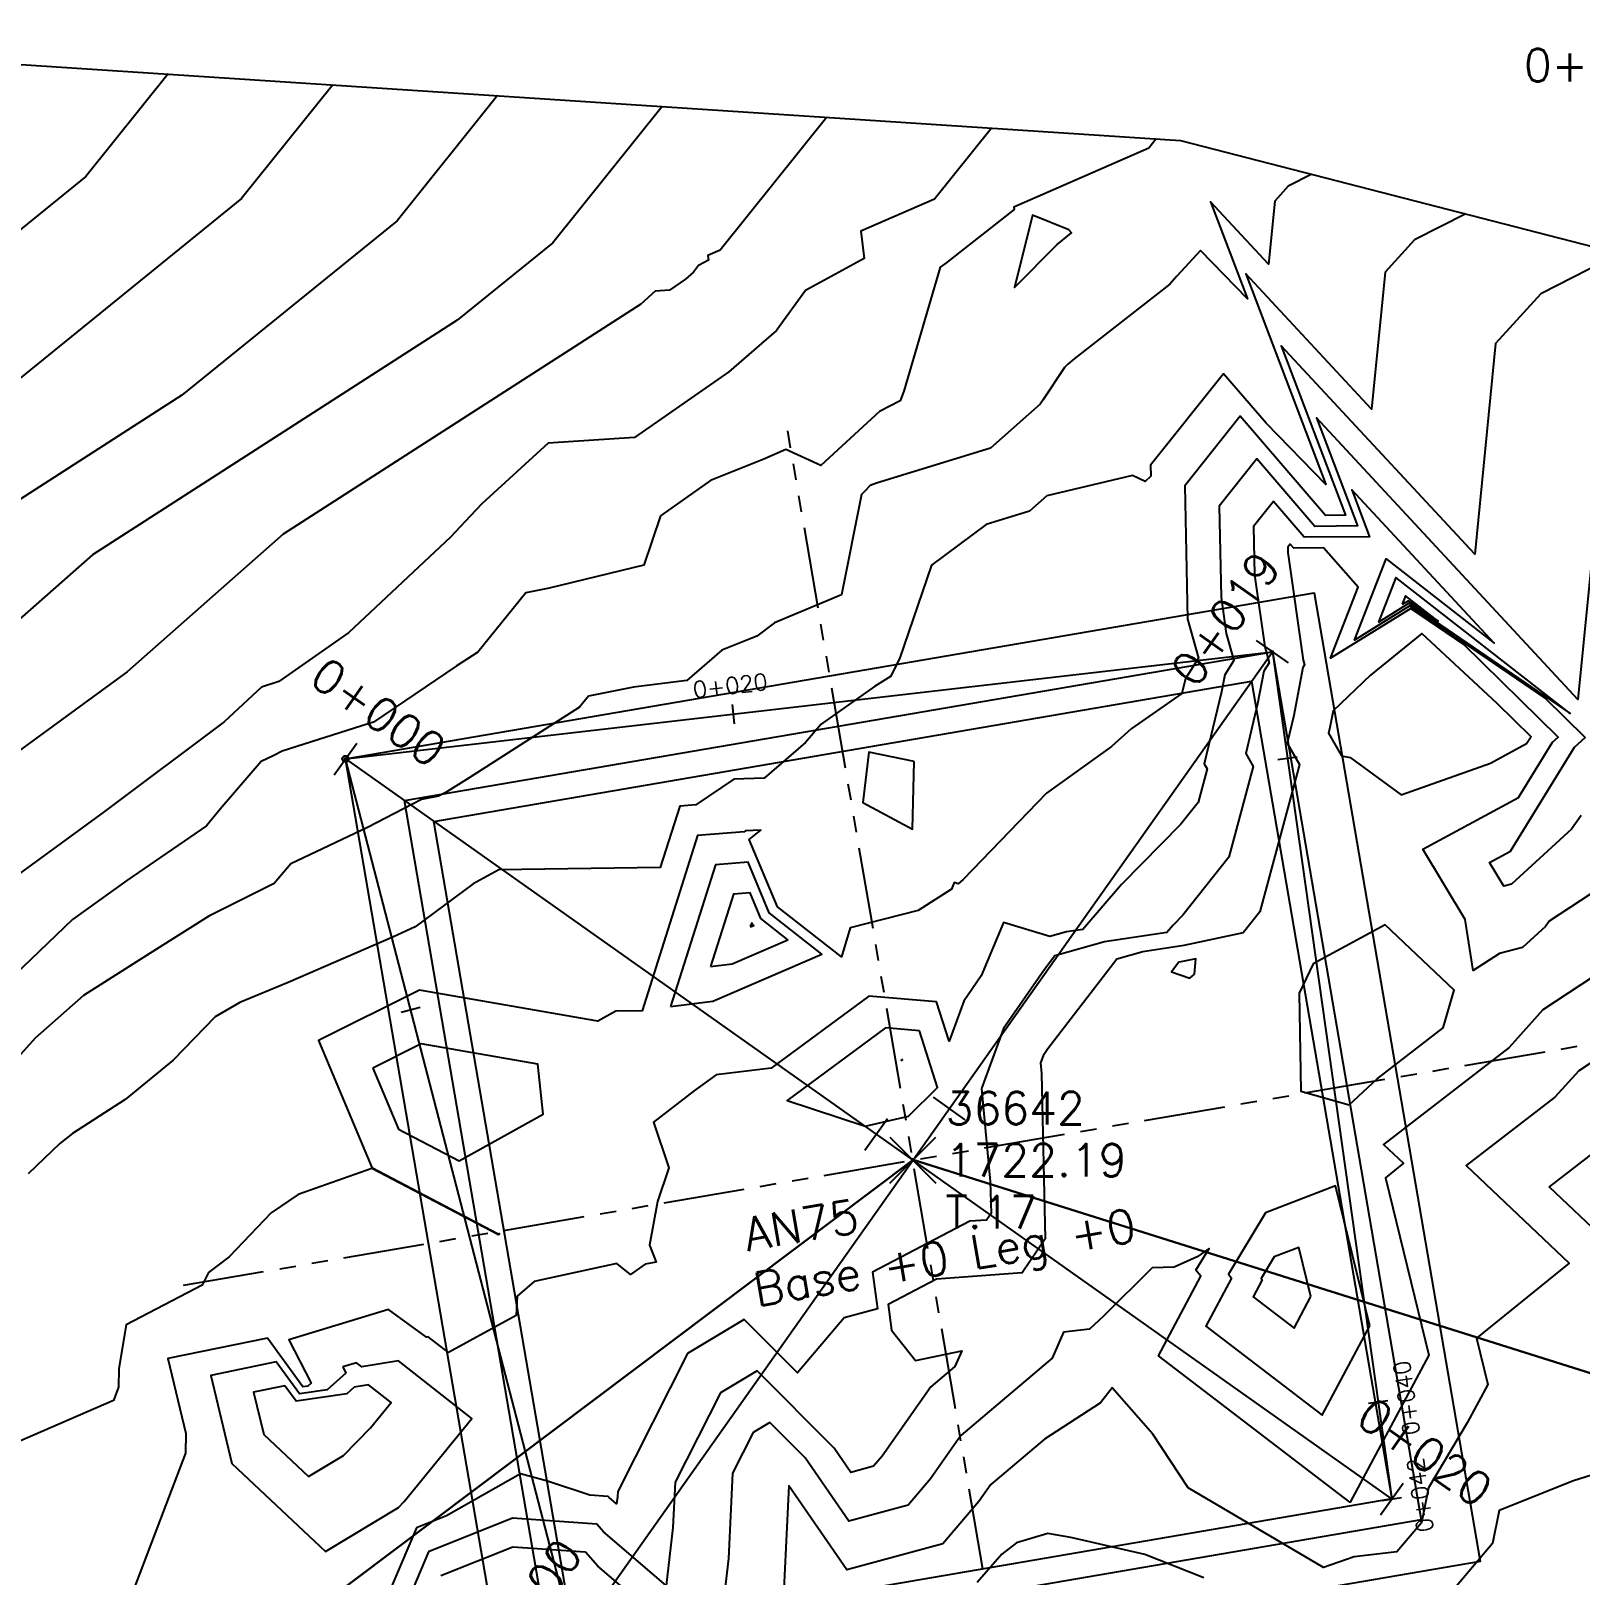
# Model space of a CAD drawing. Header units: metres. Extents: x 419533 to 423558, y 4805342 to 4807578.
# Drawn here: x 423117.02 to 423140.85, y 4807493.73 to 4807517.48 of the extents above; entities that cross this region are included whole.
import ezdxf

# ---------------------------------------------------------------- set-up
doc = ezdxf.new("R2010")
doc.units = ezdxf.units.M
doc.linetypes.add('PHANTOM', pattern=[2.5, 1.25, -0.25, 0.25, -0.25, 0.25, -0.25])
for name, color, linetype in [('_pieds', 253, 'Continuous'), ('C-ROAD-CNTR-N', 92, 'Continuous'), ('C-ROAD-PROF-TEXT', 11, 'Continuous'), ('C-ROAD-STAN', 11, 'Continuous'), ('C-ROAD-STAN-MAJR', 11, 'Continuous'), ('C-ROAD-STAN-MINR', 11, 'Continuous'), ('C-TINN-BNDY', 110, 'Continuous'), ('C-TOPO-MAJR', 9, 'Continuous'), ('C-TOPO-MINR', 8, 'Continuous'), ('LS', 7, 'Continuous'), ('V-NODE', 1, 'Continuous'), ('V-NODE-TEXT', 11, 'Continuous')]:
    doc.layers.add(name, color=color, linetype=linetype)
doc.styles.get("Standard").update_dxf_attribs({"font": 'simplex.shx'})
doc.dimstyles.new('TFO75', dxfattribs={"dimscale": 3, "dimtxt": 0.18, "dimasz": 0.18, "dimexe": 0.18, "dimexo": 0.0625, "dimgap": 0.09, "dimtad": 1, "dimdec": 1, "dimzin": 0, "dimdsep": 46, "dimtxsty": 'Standard', "dimcen": 0.09, "dimse1": 1, "dimse2": 1, "dimclrd": 3, "dimclre": 3, "dimclrt": 1, "dimadec": 4, "dimazin": 0, "dimtfac": 1, "dimtdec": 1, "dimtmove": 0, "dimatfit": 3, "dimfxl": 1, "dimtolj": 1, "dimtzin": 0, "dimarcsym": 0})

# ---------------------------------------------------------------- blocks, each defined once
blk = doc.blocks.new('AeccTickTriangle')
at = {"color": 0, "linetype": 'ByBlock', "lineweight": -2}
blk.add_lwpolyline([(0, 0.67), (-0.58, -0.33), (0.58, -0.33)], close=True, dxfattribs=at)
at = {"color": 0, "linetype": 'ByBlock', "lineweight": -2, "const_width": 0.0625}
blk.add_lwpolyline([(-0.03, 0, 1), (0.03, 0, 1)], format="xyb", close=True, dxfattribs=at)
blk = doc.blocks.new('AeccTickLine')
blk.add_line((0, -0.5), (0, 0.5))
blk = doc.blocks.new('*D7')
at = {"layer": 'Defpoints', "color": 0, "transparency": 16777216}
for p in [(423130.593, 4807500.114, 1718.013), (423438.973, 4807403.009, 1718.01), (423441.602, 4807400.431), (423449.834, 4807399.592, 1718.013), (423460.687, 4807396.171, 1718.01)]:
    blk.add_point(p, dxfattribs=at)
blk = doc.blocks.new('AN75 +0 +0')
at = {"linetype": 'PHANTOM', "flags": 128}
for points in [[(0, -11.382), (0, 11.382)], [(-11.382, 0), (11.382, 0)]]:
    blk.add_lwpolyline(points, dxfattribs=at)
at = {"flags": 128}
blk.add_lwpolyline([(-6.382, -6.382), (-6.382, 6.382), (6.382, 6.382), (6.382, -6.382)], close=True, dxfattribs=at)
at = {"layer": 'LS', "insert": (-2.743, -0.436), "char_height": 0.51577, "width": 9.13592, "attachment_point": 1}
blk.add_mtext('AN75\\PBase +0 Leg +0', dxfattribs=at)
blk = doc.blocks.new('*U73')
at = {"color": 0, "linetype": 'ByBlock', "lineweight": -2, "transparency": 16777216}
for p, q in [((-0.707, -0.707), (0.707, 0.707)), ((-0.707, 0.707), (0.707, -0.707))]:
    blk.add_line(p, q, dxfattribs=at)
blk = doc.blocks.new('*U98', base_point=(423130.59, 4807500.11, 1722.19))
at = {"layer": 'V-NODE-TEXT', "linetype": 'ByBlock', "char_height": 0.5}
for s, insert, attachment_point in [('36642', (423131.094, 4807500.66, 1722.19), 7), ('1722.19', (423131.094, 4807500.11, 1722.19), 4), ('T.17', (423131.094, 4807499.56, 1722.19), 1)]:
    blk.add_mtext(s, dxfattribs=dict(at, insert=insert, attachment_point=attachment_point))
blk = doc.blocks.new('*U99', base_point=(423130.59, 4807500.11, 1722.19))
at = {"layer": 'V-NODE-TEXT', "lineweight": -2}
blk.add_blockref('*U98', (423130.59, 4807500.11, 1722.19), dxfattribs=at)
blk = doc.blocks.new('*U100', base_point=(423130.59, 4807500.11, 1722.19))
at = {"layer": 'V-NODE', "lineweight": -2, "xscale": 0.5, "yscale": 0.5, "zscale": 0.5}
blk.add_blockref('*U73', (423130.59, 4807500.11, 1722.19), dxfattribs=at)
at = {"layer": 'V-NODE-TEXT', "lineweight": -2}
blk.add_blockref('*U99', (423130.59, 4807500.11, 1722.19), dxfattribs=at)
blk = doc.blocks.new('leg_extensions_profiles_1')
at = {"layer": 'C-ROAD-CNTR-N', "color": 92, "linetype": 'Continuous', "lineweight": -3, "flags": 128}
blk.add_lwpolyline([(423125.378, 4807492.741), (423121.862, 4807506.282), (423136.122, 4807507.932), (423137.959, 4807494.898)], dxfattribs=at)
at = {"layer": 'C-TINN-BNDY', "color": 110, "linetype": 'Continuous', "lineweight": -3, "flags": 128}
blk.add_lwpolyline([(422981.22, 4807401.845), (423054.785, 4807456.966), (423060.835, 4807471.662), (423096.056, 4807518.336), (423134.71, 4807515.797), (423220.106, 4807493.809), (423287.479, 4807472.539)], dxfattribs=at)
at = {"layer": 'C-TOPO-MAJR', "color": 9, "linetype": 'Continuous', "lineweight": -3, "flags": 128}
for points, elevation in [([(423126.735, 4807516.321), (423125.051, 4807514.223), (423123.583, 4807513.033), (423117.969, 4807509.425), (423116.019, 4807507.703), (423112.859, 4807505.397), (423111.167, 4807504.076), (423109.807, 4807503.573), (423109.423, 4807503.288), (423097.195, 4807488.476), (423096.211, 4807487.242), (423093.982, 4807484.456), (423089.352, 4807469.122), (423090.482, 4807467.016)], 1715), ([(423139.098, 4807514.667), (423138.308, 4807514.266), (423137.857, 4807513.769), (423137.648, 4807511.663), (423135.715, 4807513.746), (423136.944, 4807510.507), (423136.024, 4807511.45), (423135.37, 4807512.209), (423134.249, 4807510.8), (423134.253, 4807510.632), (423134.164, 4807510.552), (423133.97, 4807510.644), (423132.652, 4807510.33), (423132.385, 4807510.092), (423131.719, 4807509.888), (423130.877, 4807509.262), (423130.386, 4807507.824), (423130.248, 4807507.553), (423130.001, 4807507.398), (423129.179, 4807506.82), (423128.941, 4807506.534), (423128.305, 4807505.987), (423127.836, 4807505.974), (423127.253, 4807505.575), (423127.004, 4807505.554), (423126.706, 4807504.613), (423124.222, 4807504.578), (423123.827, 4807504.364), (423122.934, 4807503.699), (423122.603, 4807503.544), (423120.983, 4807502.842), (423120.239, 4807502.534), (423119.856, 4807502.318), (423119.21, 4807501.647), (423118.471, 4807501.042), (423117.663, 4807500.522), (423117.47, 4807500.367), (423116.98, 4807499.899)], 1720), ([(423141.645, 4807503.32), (423140.283, 4807502.422), (423139.765, 4807501.846), (423137.83, 4807500.354), (423138.137, 4807500.064), (423137.86, 4807499.841), (423138.529, 4807497.111), (423137.319, 4807494.85), (423137.318, 4807494.849), (423137.318, 4807494.849), (423137.318, 4807494.848), (423137.317, 4807494.848), (423137.317, 4807494.848), (423137.315, 4807494.849), (423137.314, 4807494.85), (423137.313, 4807494.851), (423134.372, 4807497.102), (423135.021, 4807498.326), (423134.946, 4807498.42), (423135.147, 4807498.753), (423134.966, 4807498.625), (423134.612, 4807498.465), (423134.274, 4807498.452), (423133.523, 4807497.712), (423133.309, 4807497.512), (423132.907, 4807497.466), (423132.733, 4807497.065), (423131.33, 4807495.873), (423130.862, 4807495.207), (423130.518, 4807494.806), (423129.607, 4807494.559), (423128.934, 4807495.534), (423128.393, 4807496.077), (423128.135, 4807495.922), (423127.818, 4807495.295), (423127.754, 4807493.984), (423127.56, 4807492.309), (423125.743, 4807493.864), (423125.554, 4807494.081), (423124.439, 4807494.159), (423123.329, 4807493.715)], 1725)]:
    blk.add_lwpolyline(points, dxfattribs=dict(at, elevation=elevation))
for points, elevation in [([(423140.091, 4807506.614), (423140.101, 4807506.623), (423139.578, 4807507.136), (423138.423, 4807508.215), (423137.633, 4807507.571), (423137.055, 4807507.024), (423137.006, 4807506.766), (423136.985, 4807506.681), (423137.187, 4807506.33), (423137.316, 4807506.307), (423138.104, 4807505.732), (423139.478, 4807506.219), (423140.032, 4807506.519), (423140.091, 4807506.614)], 1725), ([(423130.612, 4807506.244), (423129.912, 4807506.386), (423129.82, 4807505.612), (423130.585, 4807505.205), (423130.612, 4807506.244)], 1720), ([(423134.923, 4807502.97), (423134.944, 4807503.21), (423134.767, 4807503.172), (423134.714, 4807503.164), (423134.68, 4807503.155), (423134.568, 4807503.008), (423134.85, 4807502.913), (423134.923, 4807502.97)], 1725)]:
    blk.add_lwpolyline(points, close=True, dxfattribs=dict(at, elevation=elevation))
at = {"layer": 'C-TOPO-MINR', "color": 8, "linetype": 'Continuous', "lineweight": -3, "flags": 128}
for points, elevation in [([(423119.135, 4807516.82), (423117.868, 4807515.242), (423110.875, 4807509.573), (423109.164, 4807508.473), (423108.57, 4807507.949), (423107.607, 4807507.246), (423107.091, 4807506.843), (423106.677, 4807506.69), (423106.56, 4807506.603), (423099.856, 4807498.483), (423092.814, 4807490.607), (423087.902, 4807483.146), (423087.577, 4807480.494), (423085.216, 4807472.642), (423082.636, 4807464.097), (423083.049, 4807463.327)], 1712), ([(423121.668, 4807516.654), (423120.262, 4807514.902), (423115.111, 4807510.726), (423112.099, 4807508.79), (423111.053, 4807507.867), (423109.358, 4807506.629), (423108.45, 4807505.921), (423107.72, 4807505.651), (423107.514, 4807505.498), (423095.712, 4807491.203), (423092.459, 4807487.564), (423090.189, 4807484.116), (423090.039, 4807482.89), (423088.948, 4807479.262), (423084.875, 4807465.772), (423085.527, 4807464.557)], 1713), ([(423124.202, 4807516.487), (423122.656, 4807514.562), (423119.347, 4807511.879), (423115.034, 4807509.107), (423113.536, 4807507.785), (423111.108, 4807506.013), (423109.809, 4807504.998), (423108.764, 4807504.612), (423108.469, 4807504.393), (423092.776, 4807485.385), (423092.654, 4807485.232), (423092.379, 4807484.888), (423087.114, 4807467.447), (423088.005, 4807465.786)], 1714), ([(423129.268, 4807516.154), (423127.628, 4807514.111), (423127.437, 4807514.028), (423127.445, 4807513.957), (423127.293, 4807513.874), (423127.218, 4807513.77), (423127.094, 4807513.663), (423126.849, 4807513.492), (423126.625, 4807513.478), (423126.406, 4807513.278), (423120.904, 4807509.742), (423118.502, 4807507.622), (423114.61, 4807504.781), (423112.526, 4807503.153), (423110.85, 4807502.534), (423110.377, 4807502.183), (423101.613, 4807491.567), (423099.768, 4807489.251), (423095.584, 4807484.024), (423091.591, 4807470.797), (423092.96, 4807468.245)], 1716), ([(423131.802, 4807515.988), (423130.925, 4807514.896), (423129.791, 4807514.4), (423129.841, 4807513.981), (423128.937, 4807513.487), (423128.491, 4807512.872), (423127.762, 4807512.238), (423126.307, 4807511.226), (423124.981, 4807511.14), (423123.958, 4807510.209), (423123.78, 4807510.02), (423123.48, 4807509.693), (423121.913, 4807508.23), (423120.838, 4807507.475), (423120.572, 4807507.387), (423119.995, 4807506.855), (423118.153, 4807505.473), (423116.36, 4807504.165)], 1717), ([(423134.335, 4807515.822), (423134.222, 4807515.681), (423132.145, 4807514.773), (423132.149, 4807514.737), (423131.098, 4807513.909), (423131.013, 4807513.85), (423130.45, 4807511.939), (423130.396, 4807511.793), (423130.08, 4807511.628), (423129.177, 4807510.798), (423128.635, 4807511.041), (423128.296, 4807510.896), (423127.479, 4807510.565), (423126.708, 4807510.024), (423126.45, 4807509.263), (423124.994, 4807508.909), (423124.638, 4807508.839), (423123.897, 4807507.924), (423123.566, 4807507.711), (423122.292, 4807506.846), (423122.227, 4807506.83), (423120.889, 4807506.403), (423120.749, 4807506.331), (423120.565, 4807506.243), (423119.935, 4807505.512), (423119.723, 4807505.252), (423118.498, 4807504.413), (423117.661, 4807503.812), (423116.388, 4807502.593)], 1718), ([(423136.729, 4807515.277), (423136.365, 4807515.093), (423136.158, 4807514.864), (423136.061, 4807513.895), (423135.172, 4807514.853), (423135.738, 4807513.363), (423135.017, 4807514.102), (423134.653, 4807513.71), (423134.545, 4807513.586), (423133.072, 4807512.436), (423132.976, 4807512.356), (423132.925, 4807512.305), (423132.588, 4807511.801), (423132.547, 4807511.741), (423131.787, 4807511.062), (423130.031, 4807510.524), (423129.935, 4807510.491), (423129.846, 4807510.395), (423129.799, 4807510.351), (423129.494, 4807508.809), (423128.463, 4807508.378), (423128.192, 4807508.172), (423127.652, 4807507.958), (423127.116, 4807507.49), (423126.291, 4807507.386), (423125.601, 4807507.249), (423125.464, 4807507.08), (423123.767, 4807505.992), (423123.395, 4807505.763), (423123.296, 4807505.708), (423123.033, 4807505.657), (423122.201, 4807505.227), (423121.024, 4807504.668), (423120.767, 4807504.369), (423119.761, 4807503.864), (423118.86, 4807503.296), (423117.83, 4807502.642), (423117.089, 4807501.985), (423116.691, 4807501.54)], 1719), ([(423141.468, 4807514.057), (423140.251, 4807513.439), (423139.555, 4807512.675), (423139.234, 4807509.431), (423136.258, 4807512.638), (423137.247, 4807510.032), (423136.939, 4807510.029), (423135.626, 4807511.554), (423134.777, 4807510.486), (423134.818, 4807508.432), (423134.82, 4807508.418), (423134.985, 4807507.831), (423134.786, 4807507.519), (423134.782, 4807507.5), (423134.731, 4807507.288), (423133.951, 4807506.745), (423133.648, 4807506.475), (423132.647, 4807505.757), (423131.366, 4807504.427), (423131.29, 4807504.361), (423131.225, 4807504.381), (423131.184, 4807504.281), (423130.67, 4807503.95), (423129.628, 4807503.686), (423129.492, 4807503.238), (423128.511, 4807504.007), (423128.075, 4807505.045), (423128.251, 4807505.186), (423128.018, 4807505.179), (423127.995, 4807505.163), (423127.279, 4807505.104), (423126.425, 4807502.408), (423126.023, 4807502.402), (423125.743, 4807502.25), (423123, 4807502.727), (423121.446, 4807501.951), (423122.269, 4807500), (423124.211, 4807498.977), (423124.226, 4807498.985), (423124.228, 4807498.976), (423124.226, 4807498.969), (423124.217, 4807498.967), (423124.215, 4807498.966), (423124.208, 4807498.963), (423124.204, 4807498.965), (423122.269, 4807499.985), (423121.136, 4807499.585), (423120.717, 4807499.301), (423120.071, 4807498.626), (423119.755, 4807498.384), (423119.659, 4807498.19), (423118.491, 4807497.578), (423118.377, 4807496.904), (423118.37, 4807496.618), (423118.293, 4807496.415), (423116.385, 4807495.59)], 1721), ([(423141.254, 4807511.58), (423140.82, 4807507.199), (423136.8, 4807511.531), (423137.432, 4807509.867), (423136.776, 4807509.86), (423135.882, 4807510.898), (423135.304, 4807510.171), (423135.332, 4807508.773), (423135.412, 4807508.213), (423135.529, 4807507.797), (423135.388, 4807507.576), (423135.338, 4807507.317), (423135.074, 4807506.207), (423135.117, 4807506.132), (423134.979, 4807505.615), (423134.715, 4807505.282), (423133.802, 4807504.349), (423133.208, 4807503.661), (423132.952, 4807503.623), (423132.698, 4807503.551), (423131.983, 4807503.767), (423131.643, 4807502.945), (423131.373, 4807502.558), (423131.149, 4807501.94), (423130.955, 4807502.546), (423129.911, 4807502.632), (423128.411, 4807501.524), (423127.563, 4807501.424), (423127.234, 4807501.184), (423126.599, 4807500.696), (423126.839, 4807499.991), (423126.664, 4807499.476), (423126.537, 4807498.802), (423126.64, 4807498.543), (423126.471, 4807498.509), (423126.245, 4807498.352), (423126.035, 4807498.519), (423124.764, 4807498.243), (423124.504, 4807498.018), (423124.488, 4807497.721), (423123.447, 4807497.151), (423123.137, 4807497.394), (423123.107, 4807497.39), (423122.522, 4807497.816), (423120.992, 4807497.348), (423121.333, 4807496.681), (423121.283, 4807496.636), (423121.209, 4807496.625), (423120.663, 4807497.373), (423119.132, 4807497.06), (423119.406, 4807495.906), (423119.399, 4807495.604), (423118.615, 4807493.541)], 1722), ([(423140.874, 4807505.413), (423140.721, 4807505.204), (423139.799, 4807504.355), (423139.68, 4807504.325), (423139.461, 4807504.689), (423139.786, 4807504.865), (423140.77, 4807506.463), (423140.933, 4807506.614), (423140.318, 4807507.217), (423138.237, 4807508.638), (423137.383, 4807508.11), (423137.872, 4807509.359), (423139.532, 4807508.064), (423137.343, 4807510.423), (423137.617, 4807509.702), (423136.613, 4807509.692), (423136.139, 4807510.243), (423135.832, 4807509.857), (423135.847, 4807509.114), (423136.004, 4807508.008), (423136.073, 4807507.763), (423135.99, 4807507.633), (423135.894, 4807507.133), (423135.711, 4807506.365), (423135.827, 4807506.164), (423135.454, 4807504.774), (423134.746, 4807503.878), (423134.596, 4807503.725), (423134.499, 4807503.613), (423133.539, 4807503.47), (423132.776, 4807503.254), (423132.615, 4807503.044), (423131.984, 4807502.137), (423131.648, 4807501.213), (423131.782, 4807499.783), (423131.793, 4807499.291), (423131.724, 4807499.19), (423131.469, 4807499.17), (423129.97, 4807498.388), (423130.046, 4807497.822), (423129.534, 4807497.685), (423128.815, 4807496.841), (423127.997, 4807497.661), (423127.125, 4807497.139), (423126.051, 4807495.016), (423126.047, 4807494.932), (423126.034, 4807494.825), (423125.918, 4807494.924), (423125.906, 4807494.938), (423125.623, 4807494.958), (423124.97, 4807495.171), (423124.557, 4807495.284), (423123.417, 4807494.638), (423122.955, 4807494.454), (423122.469, 4807493.31)], 1723), ([(423141.497, 4807504.523), (423140.379, 4807503.785), (423140.321, 4807503.706), (423139.968, 4807503.382), (423139.617, 4807503.291), (423139.209, 4807503.03), (423139.088, 4807503.811), (423138.434, 4807504.895), (423139.909, 4807505.692), (423140.431, 4807506.539), (423140.517, 4807506.618), (423139.066, 4807508.042), (423138.251, 4807508.598), (423137.015, 4807507.834), (423137.441, 4807508.924), (423136.907, 4807509.528), (423136.45, 4807509.523), (423136.395, 4807509.588), (423136.359, 4807509.542), (423136.361, 4807509.456), (423136.596, 4807507.803), (423136.617, 4807507.729), (423136.592, 4807507.689), (423136.45, 4807506.949), (423136.348, 4807506.523), (423136.537, 4807506.195), (423135.93, 4807503.933), (423135.671, 4807503.606), (423134.759, 4807503.411), (423134.127, 4807503.317), (423133.728, 4807503.204), (423132.667, 4807501.822), (423132.594, 4807501.717), (423132.555, 4807501.61), (423132.571, 4807501.444), (423132.628, 4807498.902), (423132.27, 4807498.38), (423130.952, 4807498.278), (423130.211, 4807497.891), (423130.264, 4807497.498), (423130.633, 4807497.031), (423131.343, 4807497.18), (423131.239, 4807496.939), (423130.867, 4807496.624), (423130.117, 4807495.555), (423129.985, 4807495.402), (423129.638, 4807495.307), (423129.381, 4807495.679), (423128.195, 4807496.869), (423127.63, 4807496.531), (423126.934, 4807495.156), (423126.9, 4807494.458), (423126.797, 4807493.567), (423125.831, 4807494.394), (423125.73, 4807494.509), (423124.434, 4807494.601), (423123.142, 4807494.084), (423122.432, 4807492.412)], 1724), ([(423141.794, 4807502.118), (423140.834, 4807501.484), (423140.468, 4807501.078), (423139.104, 4807500.027), (423140.689, 4807498.527), (423139.262, 4807497.374), (423139.437, 4807496.66), (423139.12, 4807496.069), (423138.521, 4807495.07), (423138.414, 4807494.532), (423138.036, 4807494.086), (423137.381, 4807494.008), (423136.908, 4807493.845), (423134.825, 4807495.069), (423134.284, 4807495.896), (423133.655, 4807496.606), (423133.478, 4807496.379), (423132.615, 4807495.821), (423131.792, 4807495.122), (423131.607, 4807494.86), (423131.05, 4807494.211), (423129.576, 4807493.81), (423128.685, 4807495.102), (423128.607, 4807493.51)], 1726), ([(423141.171, 4807500.311), (423140.378, 4807499.699), (423141.787, 4807498.367)], 1727), ([(423141.03, 4807495.264), (423140.755, 4807495.18), (423139.611, 4807494.724), (423139.51, 4807494.215), (423138.755, 4807493.323)], 1727), ([(423135.067, 4807493.684), (423134.158, 4807494.044), (423133.023, 4807494.307), (423132.666, 4807494.366), (423132.187, 4807494.225), (423131.957, 4807494.051), (423131.582, 4807493.615)], 1727)]:
    blk.add_lwpolyline(points, dxfattribs=dict(at, elevation=elevation))
for points, elevation in [([(423132.99, 4807514.421), (423132.43, 4807514.65), (423132.154, 4807513.533), (423132.812, 4807514.196), (423133.029, 4807514.375), (423132.99, 4807514.421)], 1718), ([(423137.752, 4807508.386), (423138.222, 4807508.677), (423140.703, 4807506.984), (423138.021, 4807509.075), (423137.752, 4807508.386)], 1722), ([(423138.12, 4807508.663), (423138.208, 4807508.717), (423138.672, 4807508.4), (423138.171, 4807508.791), (423138.12, 4807508.663)], 1721), ([(423126.865, 4807502.477), (423127.514, 4807502.557), (423129.193, 4807503.282), (423128.382, 4807503.917), (423128.055, 4807504.695), (423127.555, 4807504.653), (423126.865, 4807502.477)], 1722), ([(423127.478, 4807503.091), (423127.81, 4807503.132), (423128.667, 4807503.502), (423128.253, 4807503.827), (423128.086, 4807504.225), (423127.83, 4807504.203), (423127.478, 4807503.091)], 1723), ([(423128.09, 4807503.705), (423128.105, 4807503.707), (423128.142, 4807503.723), (423128.124, 4807503.737), (423128.117, 4807503.754), (423128.106, 4807503.753), (423128.09, 4807503.705)], 1724), ([(423137.302, 4807500.961), (423137.733, 4807501.36), (423138.748, 4807502.147), (423138.916, 4807502.726), (423137.858, 4807503.73), (423136.749, 4807503.13), (423136.535, 4807502.68), (423136.559, 4807501.173), (423137.302, 4807500.961)], 1724), ([(423130.692, 4807502.102), (423130.168, 4807502.146), (423128.659, 4807501.031), (423129.857, 4807500.636), (423130.524, 4807500.79), (423130.972, 4807501.227), (423130.692, 4807502.102)], 1723), ([(423122.281, 4807501.527), (423122.676, 4807500.589), (423123.609, 4807500.098), (423124.904, 4807500.817), (423124.824, 4807501.587), (423123.027, 4807501.899), (423122.281, 4807501.527)], 1722), ([(423130.429, 4807501.659), (423130.425, 4807501.659), (423130.413, 4807501.65), (423130.422, 4807501.647), (423130.428, 4807501.648), (423130.431, 4807501.652), (423130.429, 4807501.659)], 1724), ([(423137.622, 4807497.561), (423137.094, 4807499.715), (423136.018, 4807499.302), (423135.448, 4807498.355), (423135.493, 4807498.298), (423135.099, 4807497.556), (423136.887, 4807496.188), (423137.622, 4807497.561)], 1724), ([(423136.715, 4807498.011), (423136.529, 4807498.769), (423136.15, 4807498.624), (423135.95, 4807498.291), (423135.966, 4807498.271), (423135.827, 4807498.01), (423136.456, 4807497.528), (423136.715, 4807498.011)], 1723), ([(423121.82, 4807496.929), (423121.867, 4807496.836), (423121.583, 4807496.577), (423121.156, 4807496.514), (423120.798, 4807497.006), (423119.791, 4807496.8), (423120.113, 4807495.446), (423121.554, 4807494.092), (423122.678, 4807494.768), (423122.765, 4807494.858), (423123.807, 4807496.136), (423122.678, 4807497.025), (423122.113, 4807496.934), (423122.032, 4807496.993), (423121.82, 4807496.929)], 1723), ([(423120.932, 4807496.639), (423120.45, 4807496.541), (423120.604, 4807495.892), (423121.294, 4807495.244), (423121.832, 4807495.567), (423122.245, 4807495.992), (423122.563, 4807496.383), (423122.218, 4807496.655), (423121.994, 4807496.619), (423121.883, 4807496.518), (423121.103, 4807496.404), (423120.932, 4807496.639)], 1724)]:
    blk.add_lwpolyline(points, close=True, dxfattribs=dict(at, elevation=elevation))
at = {"layer": 'C-ROAD-STAN', "color": 11, "linetype": 'Continuous', "lineweight": -3, "xscale": 0.02999999999999999, "yscale": 0.02999999999999999, "zscale": 0.02999999999999999}
for p in [(423136.122, 4807507.932), (423121.862, 4807506.282)]:
    blk.add_blockref('AeccTickTriangle', p, dxfattribs=at)
at = {"layer": 'C-ROAD-STAN-MAJR', "color": 11, "linetype": 'Continuous', "lineweight": -3, "xscale": 0.3, "yscale": 0.3, "zscale": 0.3}
for p, rotation in [((423127.832, 4807506.973), 6.600440929912009), ((423137.749, 4807496.392), 278.0252736595549), ((423137.959, 4807494.898), 278.0252736595549)]:
    blk.add_blockref('AeccTickLine', p, dxfattribs=dict(at, rotation=rotation))
at = {"layer": 'C-ROAD-STAN-MINR', "color": 11, "linetype": 'Continuous', "lineweight": -3, "xscale": 0.3, "yscale": 0.3, "zscale": 0.3}
for p, rotation in [((423136.353, 4807506.294), 278.0252736595549), ((423122.865, 4807502.42), 104.5563264392557)]:
    blk.add_blockref('AeccTickLine', p, dxfattribs=dict(at, rotation=rotation))
at = {"layer": 'C-ROAD-STAN-MAJR', "color": 11, "linetype": 'Continuous', "lineweight": -3, "char_height": 0.254}
for s, insert, attachment_point, rotation in [('0+020', (423127.796, 4807507.284), 8, 6.6004), ('0+040', (423138.059, 4807496.435), 2, 98.0253), ('0+042', (423138.27, 4807494.942), 2, 98.0253)]:
    blk.add_mtext(s, dxfattribs=dict(at, insert=insert, attachment_point=attachment_point, rotation=rotation))
blk = doc.blocks.new('tower_bases_layout_1')
at = {"color": 31, "lineweight": 30, "true_color": 0xffbd7a, "elevation": 1718.013}
blk.add_lwpolyline([(423449.834, 4807399.592), (423130.593, 4807500.114), (421950.92, 4806612.998), (421795.045, 4806430.988), (421305.015, 4806147.038), (421305.015, 4806147.038), (420630.083, 4805770.97), (419765.157, 4805549.54), (419617.356, 4805580.088)], dxfattribs=at)
at = {"layer": '_pieds', "elevation": 1722.19, "flags": 128}
for points in [[(423124.418, 4807491.382), (423121.862, 4807506.282), (423136.762, 4807508.838), (423139.318, 4807493.938)], [(423125.058, 4807492.288), (423122.768, 4807505.642), (423136.122, 4807507.932), (423138.412, 4807494.578)]]:
    blk.add_lwpolyline(points, close=True, dxfattribs=at)
at = {"rotation": 9.73257585}
blk.add_blockref('AN75 +0 +0', (423130.59, 4807500.11, 1722.19), dxfattribs=at)
at = {"layer": 'V-NODE'}
blk.add_blockref('*U100', (423130.59, 4807500.11, 1722.19), dxfattribs=at)
at = {"layer": '_pieds'}
dim = blk.add_angular_dim_2l(base=(423441.60188, 4807400.43061), line1=((423449.834, 4807399.592, 1718.013), (423130.593, 4807500.114, 1718.013)), line2=((423438.97319, 4807403.00857, 1718.01), (423460.68681, 4807396.17143, 1718.01)), dimstyle='TFO75', dxfattribs=at)
dim.commit()
dim.dimension.update_dxf_attribs({"geometry": '*D7', "text_midpoint": (423441.60188, 4807400.43061)})

msp = doc.modelspace()

# ---------------------------------------------------------------- linework, layer by layer
at = {"layer": 'C-ROAD-CNTR-N', "color": 92, "linetype": 'Continuous', "lineweight": -3, "flags": 128}
for points in [[(423125.378, 4807492.741), (423130.593, 4807500.114), (423136.122, 4807507.932)], [(423121.862, 4807506.282), (423130.59, 4807500.11), (423137.959, 4807494.898)]]:
    msp.add_lwpolyline(points, dxfattribs=at)
at = {"layer": 'C-ROAD-STAN', "color": 11, "linetype": 'Continuous', "lineweight": -3}
msp.add_circle((423121.862, 4807506.282), 0.05, dxfattribs=at)
at = {"layer": 'C-TOPO-MAJR', "color": 9, "linetype": 'Continuous', "lineweight": -3, "flags": 128}
for points, elevation in [([(423126.735, 4807516.321), (423125.051, 4807514.223), (423123.583, 4807513.033), (423117.969, 4807509.425), (423116.019, 4807507.703), (423112.859, 4807505.397), (423111.167, 4807504.076), (423109.807, 4807503.573), (423109.423, 4807503.288), (423097.195, 4807488.476), (423096.211, 4807487.242), (423093.982, 4807484.456), (423089.352, 4807469.122), (423090.482, 4807467.016)], 1715), ([(423139.098, 4807514.667), (423138.308, 4807514.266), (423137.857, 4807513.769), (423137.648, 4807511.663), (423135.715, 4807513.746), (423136.944, 4807510.507), (423136.024, 4807511.45), (423135.37, 4807512.209), (423134.249, 4807510.8), (423134.253, 4807510.632), (423134.164, 4807510.552), (423133.97, 4807510.644), (423132.652, 4807510.33), (423132.385, 4807510.092), (423131.719, 4807509.888), (423130.877, 4807509.262), (423130.386, 4807507.824), (423130.248, 4807507.553), (423130.001, 4807507.398), (423129.179, 4807506.82), (423128.941, 4807506.534), (423128.305, 4807505.987), (423127.836, 4807505.974), (423127.253, 4807505.575), (423127.004, 4807505.554), (423126.706, 4807504.613), (423124.222, 4807504.578), (423123.827, 4807504.364), (423122.934, 4807503.699), (423122.603, 4807503.544), (423120.983, 4807502.842), (423120.239, 4807502.534), (423119.856, 4807502.318), (423119.21, 4807501.647), (423118.471, 4807501.042), (423117.663, 4807500.522), (423117.47, 4807500.367), (423116.98, 4807499.899)], 1720), ([(423141.645, 4807503.32), (423140.283, 4807502.422), (423139.765, 4807501.846), (423137.83, 4807500.354), (423138.137, 4807500.064), (423137.86, 4807499.841), (423138.529, 4807497.111), (423137.319, 4807494.85), (423137.318, 4807494.849), (423137.318, 4807494.849), (423137.318, 4807494.848), (423137.317, 4807494.848), (423137.317, 4807494.848), (423137.315, 4807494.849), (423137.314, 4807494.85), (423137.313, 4807494.851), (423134.372, 4807497.102), (423135.021, 4807498.326), (423134.946, 4807498.42), (423135.147, 4807498.753), (423134.966, 4807498.625), (423134.612, 4807498.465), (423134.274, 4807498.452), (423133.523, 4807497.712), (423133.309, 4807497.512), (423132.907, 4807497.466), (423132.733, 4807497.065), (423131.33, 4807495.873), (423130.862, 4807495.207), (423130.518, 4807494.806), (423129.607, 4807494.559), (423128.934, 4807495.534), (423128.393, 4807496.077), (423128.135, 4807495.922), (423127.818, 4807495.295), (423127.754, 4807493.984), (423127.56, 4807492.309), (423125.743, 4807493.864), (423125.554, 4807494.081), (423124.439, 4807494.159), (423123.329, 4807493.715)], 1725)]:
    msp.add_lwpolyline(points, dxfattribs=dict(at, elevation=elevation))
for points, elevation in [([(423140.091, 4807506.614), (423140.101, 4807506.623), (423139.578, 4807507.136), (423138.423, 4807508.215), (423137.633, 4807507.571), (423137.055, 4807507.024), (423137.006, 4807506.766), (423136.985, 4807506.681), (423137.187, 4807506.33), (423137.316, 4807506.307), (423138.104, 4807505.732), (423139.478, 4807506.219), (423140.032, 4807506.519), (423140.091, 4807506.614)], 1725), ([(423130.612, 4807506.244), (423129.912, 4807506.386), (423129.82, 4807505.612), (423130.585, 4807505.205), (423130.612, 4807506.244)], 1720), ([(423134.923, 4807502.97), (423134.944, 4807503.21), (423134.767, 4807503.172), (423134.714, 4807503.164), (423134.68, 4807503.155), (423134.568, 4807503.008), (423134.85, 4807502.913), (423134.923, 4807502.97)], 1725)]:
    msp.add_lwpolyline(points, close=True, dxfattribs=dict(at, elevation=elevation))
at = {"layer": 'C-TOPO-MINR', "color": 8, "linetype": 'Continuous', "lineweight": -3, "flags": 128}
for points, elevation in [([(423119.135, 4807516.82), (423117.868, 4807515.242), (423110.875, 4807509.573), (423109.164, 4807508.473), (423108.57, 4807507.949), (423107.607, 4807507.246), (423107.091, 4807506.843), (423106.677, 4807506.69), (423106.56, 4807506.603), (423099.856, 4807498.483), (423092.814, 4807490.607), (423087.902, 4807483.146), (423087.577, 4807480.494), (423085.216, 4807472.642), (423082.636, 4807464.097), (423083.049, 4807463.327)], 1712), ([(423121.668, 4807516.654), (423120.262, 4807514.902), (423115.111, 4807510.726), (423112.099, 4807508.79), (423111.053, 4807507.867), (423109.358, 4807506.629), (423108.45, 4807505.921), (423107.72, 4807505.651), (423107.514, 4807505.498), (423095.712, 4807491.203), (423092.459, 4807487.564), (423090.189, 4807484.116), (423090.039, 4807482.89), (423088.948, 4807479.262), (423084.875, 4807465.772), (423085.527, 4807464.557)], 1713), ([(423124.202, 4807516.487), (423122.656, 4807514.562), (423119.347, 4807511.879), (423115.034, 4807509.107), (423113.536, 4807507.785), (423111.108, 4807506.013), (423109.809, 4807504.998), (423108.764, 4807504.612), (423108.469, 4807504.393), (423092.776, 4807485.385), (423092.654, 4807485.232), (423092.379, 4807484.888), (423087.114, 4807467.447), (423088.005, 4807465.786)], 1714), ([(423129.268, 4807516.154), (423127.628, 4807514.111), (423127.437, 4807514.028), (423127.445, 4807513.957), (423127.293, 4807513.874), (423127.218, 4807513.77), (423127.094, 4807513.663), (423126.849, 4807513.492), (423126.625, 4807513.478), (423126.406, 4807513.278), (423120.904, 4807509.742), (423118.502, 4807507.622), (423114.61, 4807504.781), (423112.526, 4807503.153), (423110.85, 4807502.534), (423110.377, 4807502.183), (423101.613, 4807491.567), (423099.768, 4807489.251), (423095.584, 4807484.024), (423091.591, 4807470.797), (423092.96, 4807468.245)], 1716), ([(423131.802, 4807515.988), (423130.925, 4807514.896), (423129.791, 4807514.4), (423129.841, 4807513.981), (423128.937, 4807513.487), (423128.491, 4807512.872), (423127.762, 4807512.238), (423126.307, 4807511.226), (423124.981, 4807511.14), (423123.958, 4807510.209), (423123.78, 4807510.02), (423123.48, 4807509.693), (423121.913, 4807508.23), (423120.838, 4807507.475), (423120.572, 4807507.387), (423119.995, 4807506.855), (423118.153, 4807505.473), (423116.36, 4807504.165)], 1717), ([(423134.335, 4807515.822), (423134.222, 4807515.681), (423132.145, 4807514.773), (423132.149, 4807514.737), (423131.098, 4807513.909), (423131.013, 4807513.85), (423130.45, 4807511.939), (423130.396, 4807511.793), (423130.08, 4807511.628), (423129.177, 4807510.798), (423128.635, 4807511.041), (423128.296, 4807510.896), (423127.479, 4807510.565), (423126.708, 4807510.024), (423126.45, 4807509.263), (423124.994, 4807508.909), (423124.638, 4807508.839), (423123.897, 4807507.924), (423123.566, 4807507.711), (423122.292, 4807506.846), (423122.227, 4807506.83), (423120.889, 4807506.403), (423120.749, 4807506.331), (423120.565, 4807506.243), (423119.935, 4807505.512), (423119.723, 4807505.252), (423118.498, 4807504.413), (423117.661, 4807503.812), (423116.388, 4807502.593)], 1718), ([(423136.729, 4807515.277), (423136.365, 4807515.093), (423136.158, 4807514.864), (423136.061, 4807513.895), (423135.172, 4807514.853), (423135.738, 4807513.363), (423135.017, 4807514.102), (423134.653, 4807513.71), (423134.545, 4807513.586), (423133.072, 4807512.436), (423132.976, 4807512.356), (423132.925, 4807512.305), (423132.588, 4807511.801), (423132.547, 4807511.741), (423131.787, 4807511.062), (423130.031, 4807510.524), (423129.935, 4807510.491), (423129.846, 4807510.395), (423129.799, 4807510.351), (423129.494, 4807508.809), (423128.463, 4807508.378), (423128.192, 4807508.172), (423127.652, 4807507.958), (423127.116, 4807507.49), (423126.291, 4807507.386), (423125.601, 4807507.249), (423125.464, 4807507.08), (423123.767, 4807505.992), (423123.395, 4807505.763), (423123.296, 4807505.708), (423123.033, 4807505.657), (423122.201, 4807505.227), (423121.024, 4807504.668), (423120.767, 4807504.369), (423119.761, 4807503.864), (423118.86, 4807503.296), (423117.83, 4807502.642), (423117.089, 4807501.985), (423116.691, 4807501.54)], 1719), ([(423141.468, 4807514.057), (423140.251, 4807513.439), (423139.555, 4807512.675), (423139.234, 4807509.431), (423136.258, 4807512.638), (423137.247, 4807510.032), (423136.939, 4807510.029), (423135.626, 4807511.554), (423134.777, 4807510.486), (423134.818, 4807508.432), (423134.82, 4807508.418), (423134.985, 4807507.831), (423134.786, 4807507.519), (423134.782, 4807507.5), (423134.731, 4807507.288), (423133.951, 4807506.745), (423133.648, 4807506.475), (423132.647, 4807505.757), (423131.366, 4807504.427), (423131.29, 4807504.361), (423131.225, 4807504.381), (423131.184, 4807504.281), (423130.67, 4807503.95), (423129.628, 4807503.686), (423129.492, 4807503.238), (423128.511, 4807504.007), (423128.075, 4807505.045), (423128.251, 4807505.186), (423128.018, 4807505.179), (423127.995, 4807505.163), (423127.279, 4807505.104), (423126.425, 4807502.408), (423126.023, 4807502.402), (423125.743, 4807502.25), (423123, 4807502.727), (423121.446, 4807501.951), (423122.269, 4807500), (423124.211, 4807498.977), (423124.226, 4807498.985), (423124.228, 4807498.976), (423124.226, 4807498.969), (423124.217, 4807498.967), (423124.215, 4807498.966), (423124.208, 4807498.963), (423124.204, 4807498.965), (423122.269, 4807499.985), (423121.136, 4807499.585), (423120.717, 4807499.301), (423120.071, 4807498.626), (423119.755, 4807498.384), (423119.659, 4807498.19), (423118.491, 4807497.578), (423118.377, 4807496.904), (423118.37, 4807496.618), (423118.293, 4807496.415), (423116.385, 4807495.59)], 1721), ([(423141.254, 4807511.58), (423140.82, 4807507.199), (423136.8, 4807511.531), (423137.432, 4807509.867), (423136.776, 4807509.86), (423135.882, 4807510.898), (423135.304, 4807510.171), (423135.332, 4807508.773), (423135.412, 4807508.213), (423135.529, 4807507.797), (423135.388, 4807507.576), (423135.338, 4807507.317), (423135.074, 4807506.207), (423135.117, 4807506.132), (423134.979, 4807505.615), (423134.715, 4807505.282), (423133.802, 4807504.349), (423133.208, 4807503.661), (423132.952, 4807503.623), (423132.698, 4807503.551), (423131.983, 4807503.767), (423131.643, 4807502.945), (423131.373, 4807502.558), (423131.149, 4807501.94), (423130.955, 4807502.546), (423129.911, 4807502.632), (423128.411, 4807501.524), (423127.563, 4807501.424), (423127.234, 4807501.184), (423126.599, 4807500.696), (423126.839, 4807499.991), (423126.664, 4807499.476), (423126.537, 4807498.802), (423126.64, 4807498.543), (423126.471, 4807498.509), (423126.245, 4807498.352), (423126.035, 4807498.519), (423124.764, 4807498.243), (423124.504, 4807498.018), (423124.488, 4807497.721), (423123.447, 4807497.151), (423123.137, 4807497.394), (423123.107, 4807497.39), (423122.522, 4807497.816), (423120.992, 4807497.348), (423121.333, 4807496.681), (423121.283, 4807496.636), (423121.209, 4807496.625), (423120.663, 4807497.373), (423119.132, 4807497.06), (423119.406, 4807495.906), (423119.399, 4807495.604), (423118.615, 4807493.541)], 1722), ([(423140.874, 4807505.413), (423140.721, 4807505.204), (423139.799, 4807504.355), (423139.68, 4807504.325), (423139.461, 4807504.689), (423139.786, 4807504.865), (423140.77, 4807506.463), (423140.933, 4807506.614), (423140.318, 4807507.217), (423138.237, 4807508.638), (423137.383, 4807508.11), (423137.872, 4807509.359), (423139.532, 4807508.064), (423137.343, 4807510.423), (423137.617, 4807509.702), (423136.613, 4807509.692), (423136.139, 4807510.243), (423135.832, 4807509.857), (423135.847, 4807509.114), (423136.004, 4807508.008), (423136.073, 4807507.763), (423135.99, 4807507.633), (423135.894, 4807507.133), (423135.711, 4807506.365), (423135.827, 4807506.164), (423135.454, 4807504.774), (423134.746, 4807503.878), (423134.596, 4807503.725), (423134.499, 4807503.613), (423133.539, 4807503.47), (423132.776, 4807503.254), (423132.615, 4807503.044), (423131.984, 4807502.137), (423131.648, 4807501.213), (423131.782, 4807499.783), (423131.793, 4807499.291), (423131.724, 4807499.19), (423131.469, 4807499.17), (423129.97, 4807498.388), (423130.046, 4807497.822), (423129.534, 4807497.685), (423128.815, 4807496.841), (423127.997, 4807497.661), (423127.125, 4807497.139), (423126.051, 4807495.016), (423126.047, 4807494.932), (423126.034, 4807494.825), (423125.918, 4807494.924), (423125.906, 4807494.938), (423125.623, 4807494.958), (423124.97, 4807495.171), (423124.557, 4807495.284), (423123.417, 4807494.638), (423122.955, 4807494.454), (423122.469, 4807493.31)], 1723), ([(423141.497, 4807504.523), (423140.379, 4807503.785), (423140.321, 4807503.706), (423139.968, 4807503.382), (423139.617, 4807503.291), (423139.209, 4807503.03), (423139.088, 4807503.811), (423138.434, 4807504.895), (423139.909, 4807505.692), (423140.431, 4807506.539), (423140.517, 4807506.618), (423139.066, 4807508.042), (423138.251, 4807508.598), (423137.015, 4807507.834), (423137.441, 4807508.924), (423136.907, 4807509.528), (423136.45, 4807509.523), (423136.395, 4807509.588), (423136.359, 4807509.542), (423136.361, 4807509.456), (423136.596, 4807507.803), (423136.617, 4807507.729), (423136.592, 4807507.689), (423136.45, 4807506.949), (423136.348, 4807506.523), (423136.537, 4807506.195), (423135.93, 4807503.933), (423135.671, 4807503.606), (423134.759, 4807503.411), (423134.127, 4807503.317), (423133.728, 4807503.204), (423132.667, 4807501.822), (423132.594, 4807501.717), (423132.555, 4807501.61), (423132.571, 4807501.444), (423132.628, 4807498.902), (423132.27, 4807498.38), (423130.952, 4807498.278), (423130.211, 4807497.891), (423130.264, 4807497.498), (423130.633, 4807497.031), (423131.343, 4807497.18), (423131.239, 4807496.939), (423130.867, 4807496.624), (423130.117, 4807495.555), (423129.985, 4807495.402), (423129.638, 4807495.307), (423129.381, 4807495.679), (423128.195, 4807496.869), (423127.63, 4807496.531), (423126.934, 4807495.156), (423126.9, 4807494.458), (423126.797, 4807493.567), (423125.831, 4807494.394), (423125.73, 4807494.509), (423124.434, 4807494.601), (423123.142, 4807494.084), (423122.432, 4807492.412)], 1724), ([(423141.794, 4807502.118), (423140.834, 4807501.484), (423140.468, 4807501.078), (423139.104, 4807500.027), (423140.689, 4807498.527), (423139.262, 4807497.374), (423139.437, 4807496.66), (423139.12, 4807496.069), (423138.521, 4807495.07), (423138.414, 4807494.532), (423138.036, 4807494.086), (423137.381, 4807494.008), (423136.908, 4807493.845), (423134.825, 4807495.069), (423134.284, 4807495.896), (423133.655, 4807496.606), (423133.478, 4807496.379), (423132.615, 4807495.821), (423131.792, 4807495.122), (423131.607, 4807494.86), (423131.05, 4807494.211), (423129.576, 4807493.81), (423128.685, 4807495.102), (423128.607, 4807493.51)], 1726), ([(423141.171, 4807500.311), (423140.378, 4807499.699), (423141.787, 4807498.367)], 1727), ([(423141.03, 4807495.264), (423140.755, 4807495.18), (423139.611, 4807494.724), (423139.51, 4807494.215), (423138.755, 4807493.323)], 1727), ([(423135.067, 4807493.684), (423134.158, 4807494.044), (423133.023, 4807494.307), (423132.666, 4807494.366), (423132.187, 4807494.225), (423131.957, 4807494.051), (423131.582, 4807493.615)], 1727)]:
    msp.add_lwpolyline(points, dxfattribs=dict(at, elevation=elevation))
for points, elevation in [([(423132.99, 4807514.421), (423132.43, 4807514.65), (423132.154, 4807513.533), (423132.812, 4807514.196), (423133.029, 4807514.375), (423132.99, 4807514.421)], 1718), ([(423137.752, 4807508.386), (423138.222, 4807508.677), (423140.703, 4807506.984), (423138.021, 4807509.075), (423137.752, 4807508.386)], 1722), ([(423138.12, 4807508.663), (423138.208, 4807508.717), (423138.672, 4807508.4), (423138.171, 4807508.791), (423138.12, 4807508.663)], 1721), ([(423126.865, 4807502.477), (423127.514, 4807502.557), (423129.193, 4807503.282), (423128.382, 4807503.917), (423128.055, 4807504.695), (423127.555, 4807504.653), (423126.865, 4807502.477)], 1722), ([(423127.478, 4807503.091), (423127.81, 4807503.132), (423128.667, 4807503.502), (423128.253, 4807503.827), (423128.086, 4807504.225), (423127.83, 4807504.203), (423127.478, 4807503.091)], 1723), ([(423128.09, 4807503.705), (423128.105, 4807503.707), (423128.142, 4807503.723), (423128.124, 4807503.737), (423128.117, 4807503.754), (423128.106, 4807503.753), (423128.09, 4807503.705)], 1724), ([(423137.302, 4807500.961), (423137.733, 4807501.36), (423138.748, 4807502.147), (423138.916, 4807502.726), (423137.858, 4807503.73), (423136.749, 4807503.13), (423136.535, 4807502.68), (423136.559, 4807501.173), (423137.302, 4807500.961)], 1724), ([(423130.692, 4807502.102), (423130.168, 4807502.146), (423128.659, 4807501.031), (423129.857, 4807500.636), (423130.524, 4807500.79), (423130.972, 4807501.227), (423130.692, 4807502.102)], 1723), ([(423122.281, 4807501.527), (423122.676, 4807500.589), (423123.609, 4807500.098), (423124.904, 4807500.817), (423124.824, 4807501.587), (423123.027, 4807501.899), (423122.281, 4807501.527)], 1722), ([(423130.429, 4807501.659), (423130.425, 4807501.659), (423130.413, 4807501.65), (423130.422, 4807501.647), (423130.428, 4807501.648), (423130.431, 4807501.652), (423130.429, 4807501.659)], 1724), ([(423137.622, 4807497.561), (423137.094, 4807499.715), (423136.018, 4807499.302), (423135.448, 4807498.355), (423135.493, 4807498.298), (423135.099, 4807497.556), (423136.887, 4807496.188), (423137.622, 4807497.561)], 1724), ([(423136.715, 4807498.011), (423136.529, 4807498.769), (423136.15, 4807498.624), (423135.95, 4807498.291), (423135.966, 4807498.271), (423135.827, 4807498.01), (423136.456, 4807497.528), (423136.715, 4807498.011)], 1723), ([(423121.82, 4807496.929), (423121.867, 4807496.836), (423121.583, 4807496.577), (423121.156, 4807496.514), (423120.798, 4807497.006), (423119.791, 4807496.8), (423120.113, 4807495.446), (423121.554, 4807494.092), (423122.678, 4807494.768), (423122.765, 4807494.858), (423123.807, 4807496.136), (423122.678, 4807497.025), (423122.113, 4807496.934), (423122.032, 4807496.993), (423121.82, 4807496.929)], 1723), ([(423120.932, 4807496.639), (423120.45, 4807496.541), (423120.604, 4807495.892), (423121.294, 4807495.244), (423121.832, 4807495.567), (423122.245, 4807495.992), (423122.563, 4807496.383), (423122.218, 4807496.655), (423121.994, 4807496.619), (423121.883, 4807496.518), (423121.103, 4807496.404), (423120.932, 4807496.639)], 1724)]:
    msp.add_lwpolyline(points, close=True, dxfattribs=dict(at, elevation=elevation))

# ---------------------------------------------------------------- block references
for name in ['leg_extensions_profiles_1', 'tower_bases_layout_1']:
    msp.add_blockref(name, (0, 0))
at = {"layer": 'C-ROAD-STAN', "color": 11, "linetype": 'Continuous', "lineweight": -3, "xscale": 0.02999999999999999, "yscale": 0.02999999999999999, "zscale": 0.02999999999999999}
for p in [(423130.59, 4807500.11), (423130.593, 4807500.114)]:
    msp.add_blockref('AeccTickTriangle', p, dxfattribs=at)
at = {"layer": 'C-ROAD-STAN-MAJR', "color": 11, "linetype": 'Continuous', "lineweight": -3, "xscale": 0.6, "yscale": 0.6, "zscale": 0.6}
for p, rotation in [((423136.122, 4807507.932), 54.73341249418135), ((423121.862, 4807506.282), 324.7325758508723), ((423137.959, 4807494.898), 324.7325758489056)]:
    msp.add_blockref('AeccTickLine', p, dxfattribs=dict(at, rotation=rotation))
at = {"layer": 'C-ROAD-STAN-MINR', "color": 11, "linetype": 'Continuous', "lineweight": -3, "xscale": 0.6, "yscale": 0.6, "zscale": 0.6}
for p, rotation in [((423131.153, 4807500.905), 54.73341249418135), ((423130.027, 4807500.508), 324.7325758508723)]:
    msp.add_blockref('AeccTickLine', p, dxfattribs=dict(at, rotation=rotation))

# ---------------------------------------------------------------- texts
at = {"layer": 'C-ROAD-PROF-TEXT', "color": 11, "linetype": 'Continuous', "lineweight": -3, "insert": (423141.126, 4807517.206), "char_height": 0.5, "attachment_point": 2}
msp.add_mtext('0+000', dxfattribs=at)
at = {"layer": 'C-ROAD-STAN-MAJR', "color": 11, "linetype": 'Continuous', "lineweight": -3, "char_height": 0.508, "attachment_point": 8}
for s, insert, rotation in [('0+019', (423135.61, 4807508.294), 54.7334), ('0+000', (423122.224, 4807506.794), 324.7326), ('0+020', (423138.321, 4807495.41), 324.7326), ('0+000', (423124.867, 4807493.103), 54.7317)]:
    msp.add_mtext(s, dxfattribs=dict(at, insert=insert, rotation=rotation))

doc.saveas('drawing.dxf')
